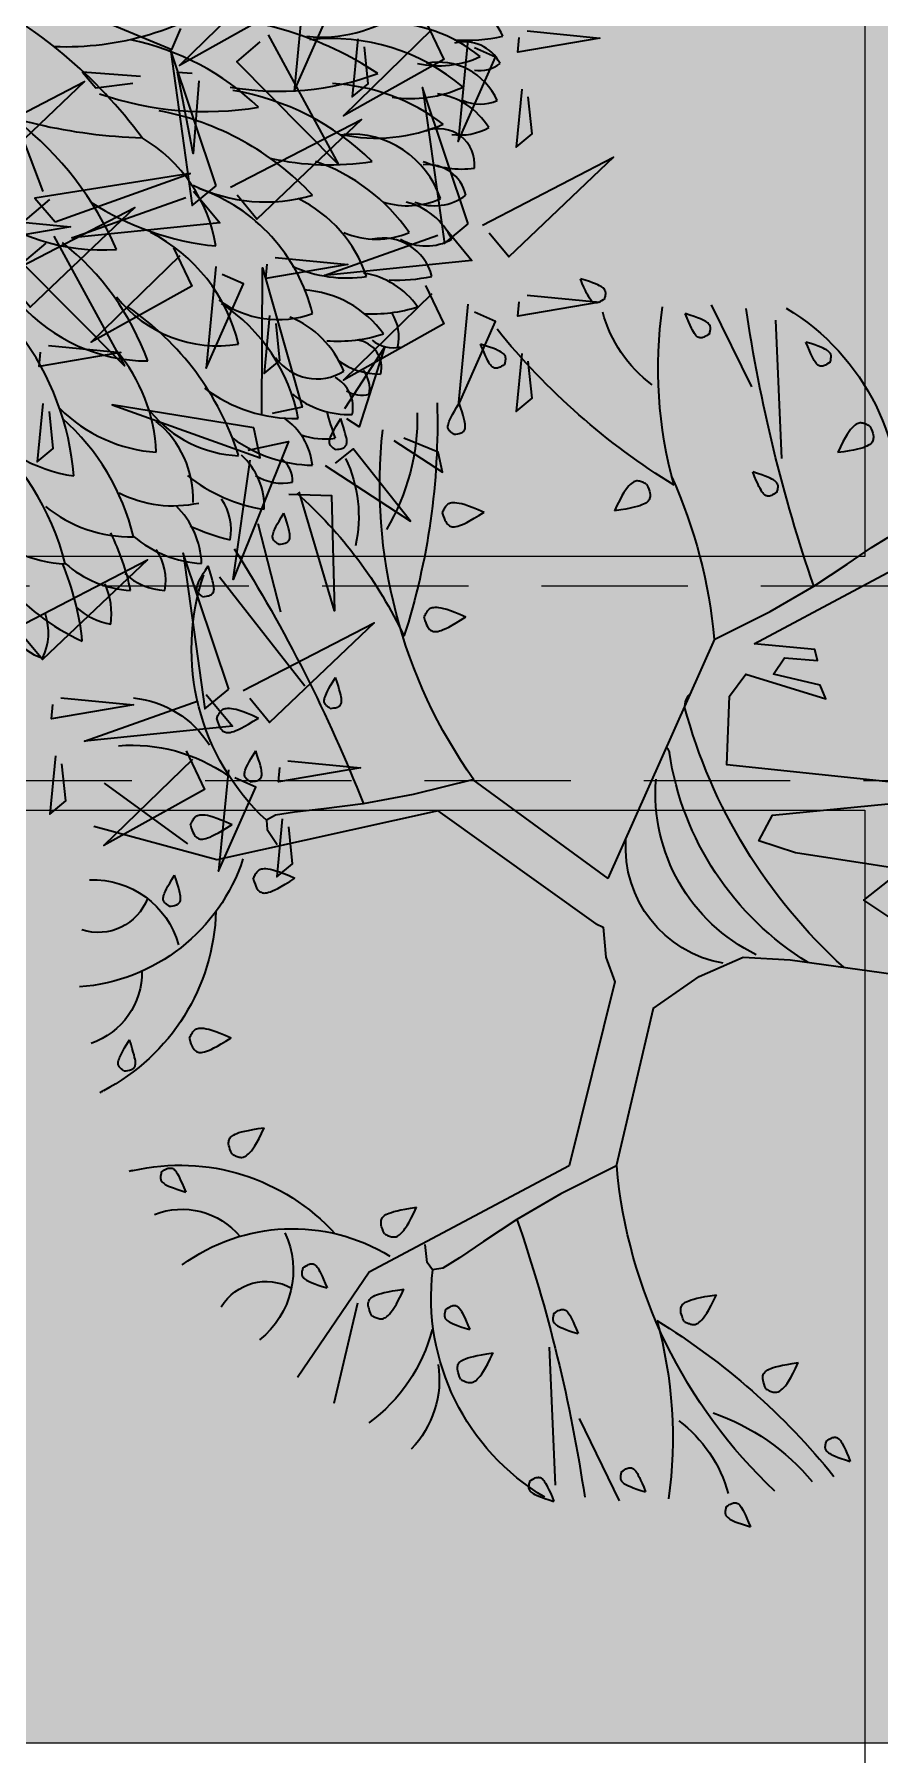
# Model space of a CAD drawing. Header units: millimetres. Extents: x -620 to 116137, y -21481 to 17722.
# Drawn here: x 5363 to 5796, y 5649 to 6531 of the extents above; entities that cross this region are included whole.
import ezdxf

# ---------------------------------------------------------------- set-up
doc = ezdxf.new("R2010")
doc.units = ezdxf.units.MM
doc.header["$LTSCALE"] = 150
doc.linetypes.add('1625_East Villa$0$DASHED', pattern=[0.75, 0.5, -0.25])
doc.layers.add('1625_East Villa$0$ad-Elevation 10', color=8, linetype='Continuous')
doc.layers.add('1625_East Villa$0$ad-Furniture', color=8, linetype='Continuous')
doc.layers.add('1625_East Villa$0$ad-Glass Sectionline', color=140, linetype='Continuous', true_color=0x00bfff)
doc.layers.add('1625_East Villa$0$ad-Landscape', color=7, linetype='Continuous', lineweight=35, true_color=0x007f00)
doc.layers.add('1625_East Villa$0$ad-Landscape 2', color=7, linetype='Continuous', lineweight=35, true_color=0x264c00)

# ---------------------------------------------------------------- blocks, each defined once
blk = doc.blocks.new('1625_East Villa$0$bamboo')
at = {"layer": '1625_East Villa$0$ad-Landscape 2'}
for points in [[(1218.1, 7.8), (1238, -33.8), (1129, -94.7), (1225.2, -0.8)], [(1263.8, -12.5), (1253.3, -122.6), (1293.7, -31.3), (1270.9, -21.1)], [(1139, -47.3), (1028.7, -39.1), (1120.8, -77.6), (1130.5, -54.6)], [(1395.6, -46.8), (1415.5, -88.4), (1306.5, -149.2), (1402.7, -55.4)], [(1225, -61.7), (1301.4, -202.1), (1191.1, -90.8), (1216.5, -69)], [(1322.2, -65.8), (1316.2, -128.7), (1333.4, -114.5), (1329.3, -74.4)], [(1441.3, -67.1), (1430.8, -177.1), (1471.2, -85.8), (1448.4, -75.7)], [(1505.7, -57.4), (1584.3, -65), (1495.6, -80.2), (1497.1, -64.5)], [(1168.6, -225.3), (1119.3, -77.6), (1142.8, -246.6), (1168.6, -225.3)], [(988, -239.9), (954.1, -269), (934.6, -109.2), (980.8, -231.4)], [(1086.9, -106.8), (1023.9, -102.1), (1038.4, -119), (1078.4, -114.1)], [(1149.9, -111.5), (1143.9, -190.3), (1126.9, -101.9), (1142.6, -103)], [(884, -185.9), (1025.9, -112.3), (912.4, -220.4), (891.1, -194.5)], [(1441.7, -266.2), (1392.3, -118.6), (1415.9, -287.5), (1441.7, -266.2)], [(1499.7, -120.3), (1493.7, -183.2), (1510.9, -169), (1506.8, -128.9)], [(1184.4, -226.8), (1326.3, -153.2), (1212.8, -261.3), (1191.5, -235.4)], [(1457.4, -267.7), (1599.3, -194.1), (1485.9, -302.2), (1464.5, -276.3)], [(994.1, -264.1), (1140.7, -211.8), (972.3, -238.7), (994.1, -264.1)], [(1144.3, -230.8), (1172.7, -265.3), (1012.5, -281.6), (1135.7, -237.9)], [(938.6, -322.2), (1080.5, -248.7), (967.1, -356.7), (945.7, -330.8)], [(932.3, -262), (1010.9, -269.6), (922.2, -284.8), (923.7, -269.1)], [(1417.4, -271.7), (1445.8, -306.2), (1285.6, -322.5), (1408.7, -278.8)], [(992.9, -279.9), (1069.3, -420.3), (959, -309), (984.4, -287.2)], [(1122.6, -292.2), (1142.4, -333.8), (1033.4, -394.7), (1129.7, -300.8)], [(1168.2, -312.5), (1157.7, -422.6), (1198.2, -331.3), (1175.3, -321.1)], [(1218.2, -474.1), (1218.9, -314.2), (1262, -464.9), (1229.2, -471.8)], [(1232.6, -302.9), (1311.2, -310.5), (1222.5, -325.7), (1224, -310)], [(1395.6, -333.1), (1415.5, -374.7), (1306.5, -435.6), (1402.7, -341.7)], [(1441.3, -353.4), (1430.8, -463.5), (1471.2, -372.2), (1448.4, -362)], [(1505.7, -343.8), (1584.3, -351.4), (1495.6, -366.6), (1497.1, -350.9)], [(1226.6, -365.8), (1220.6, -428.7), (1237.8, -414.5), (1233.7, -374.4)], [(986.9, -398.3), (1065.5, -405.9), (976.8, -421.1), (978.3, -405.4)], [(1308, -466.6), (1351.2, -400.5), (1323.6, -486.2), (1310.3, -477.5)], [(1499.7, -406.7), (1493.7, -469.6), (1510.9, -455.4), (1506.8, -415.3)], [(980.9, -461.2), (974.9, -524.1), (992.1, -509.9), (988, -469.8)], [(1209.6, -487.3), (1055.9, -462.6), (1216.5, -520.1), (1209.6, -487.3)], [(1203.3, -511.5), (1247, -502.3), (1187.1, -651.7), (1205.5, -522.4)], [(1361, -501.1), (1413.9, -535.6), (1409.3, -513.8), (1371.9, -498.8)], [(1286.7, -528.1), (1379.3, -588.5), (1317.2, -510.3), (1297.6, -525.8)], [(1247.5, -559.2), (1293.6, -560.9), (1297, -685.7), (1258.5, -556.9)], [(952.3, -704), (1094.2, -630.5), (980.7, -738.5), (959.4, -712.7)], [(1182.3, -770.7), (1132.9, -623.1), (1156.5, -792), (1182.3, -770.7)], [(1198, -772.2), (1339.9, -698.7), (1226.5, -806.7), (1205.1, -780.8)], [(1000.5, -780.1), (1079.1, -787.7), (990.4, -802.9), (991.9, -787.2)], [(1158, -776.3), (1186.4, -810.8), (1026.2, -827), (1149.3, -783.4)], [(1136.2, -837.6), (1156, -879.2), (1047.1, -940.1), (1143.3, -846.3)], [(994.5, -843), (988.5, -905.9), (1005.7, -891.7), (1001.6, -851.6)], [(1246.3, -848.3), (1324.9, -855.9), (1236.2, -871.1), (1237.7, -855.4)], [(1181.9, -857.9), (1171.4, -968), (1211.8, -876.7), (1189, -866.6)], [(1240.3, -911.2), (1234.3, -974.1), (1251.5, -959.9), (1247.4, -919.8)]]:
    blk.add_lwpolyline(points, dxfattribs=at)
blk = doc.blocks.new('1625_East Villa$0$A$C7DA81DBD')
at = {"layer": '1625_East Villa$0$ad-Landscape'}
for centre, radius, start, end in [((0.5036, -2.3877), 1.7715, 23.40985, 52.04459), ((1.8408, -1.8007), 0.8356, 9.30481, 59.3197), ((2.2585, -2.2572), 0.9551, 13.74281, 70.74014), ((2.0528, -0.5755), 1.111, 231.64981, 273.95156), ((2.8127, -0.1703), 1.5025, 236.86683, 264.37468), ((2.7888, -2.0624), 0.7268, 18.67082, 63.79699), ((3.6025, -1.7876), 0.3701, 25.36372, 76.0362), ((0.9565, -2.7668), 1.425, 19.73306, 51.77211), ((1.8936, -2.412), 0.9205, 13.66836, 62.88227), ((3.5309, -1.1863), 0.4429, 246.56317, 293.43683), ((3.5663, -1.8937), 0.2709, 13.65461, 102.44901), ((3.799, -1.3868), 0.2788, 240.36234, 299.63766), ((3.3701, -1.1333), 0.7046, 245.60352, 278.75304), ((3.3942, -2.2431), 0.4369, 34.78481, 81.07296), ((3.6458, -0.9704), 0.8788, 267.00257, 282.07341), ((2.6751, -1.5084), 0.6953, 218.28249, 279.3433), ((3.104, -2.4748), 0.5733, 35.76353, 86.37343), ((2.3006, -1.3581), 0.9275, 221.73929, 269.82837), ((1.3292, -3.2587), 1.5303, 17.59049, 55.74559), ((3.0021, -1.5187), 0.5438, 233.77897, 289.79803), ((2.167, -2.7765), 0.9598, 10.85815, 56.55055), ((3.5079, -1.2176), 0.814, 266.76384, 287.52222), ((3.4132, -2.1554), 0.2388, 346.75476, 32.31761), ((2.8672, -2.5356), 0.5252, 21.8257, 68.02813), ((0.4415, -3.0214), 1.4626, 4.53972, 37.07204), ((3.3241, -1.386), 0.7926, 265.56631, 288.01228), ((3.4098, -2.3203), 0.1483, 346.0967, 81.70295), ((3.6227, -2.031), 0.1831, 231.14247, 282.0713), ((1.4468, -2.8141), 0.8978, 2.30093, 40.50756), ((3.2095, -2.1093), 0.2729, 215.39886, 302.15517), ((3.5474, -1.9775), 0.3785, 233.8191, 270.95416), ((3.2185, -2.5369), 0.186, 348.23624, 60.99446), ((3.3252, -2.438), 0.1695, 350.71369, 36.27653), ((3.0882, -1.8014), 0.7945, 232.47186, 271.55185), ((3.387, -2.0873), 0.4877, 230.8294, 271.59888), ((3.4542, -2.3019), 0.1679, 239.89017, 283.18093), ((2.0257, -2.069), 0.8461, 218.49282, 261.42911), ((2.4021, -1.9593), 0.8207, 225.12287, 265.9267), ((1.0136, -3.5245), 1.2421, 13.52703, 48.39805), ((2.8129, -2.1522), 0.6446, 219.15642, 267.78171), ((2.8327, -2.8868), 0.3555, 6.20703, 55.71806), ((4.7109, -2.1806), 1.4962, 194.55365, 200.41362), ((0.4879, -3.7225), 1.408, 14.08678, 50.75178), ((1.9988, -3.0323), 0.5442, 358.24862, 50.68038), ((3.255, -2.3074), 0.3987, 250.94104, 277.72728), ((3.2048, -2.0899), 0.7587, 233.84333, 268.58495), ((2.5541, -3.0699), 0.3719, 357.60187, 47.96098), ((2.9291, -2.9329), 0.15, 357.47025, 53.80961), ((3.0549, -2.2322), 0.863, 231.02378, 261.38718), ((3.0253, -2.6704), 0.2744, 237.97543, 281.26619), ((2.4357, -2.4238), 0.6427, 243.07607, 282.38547), ((2.4584, -3.1948), 0.2887, 349.0778, 34.64065), ((2.2078, -2.5037), 0.7304, 230.8151, 271.05063), ((2.1285, -3.3962), 0.4606, 2.36478, 45.58317), ((1.8961, -2.6169), 0.7641, 227.38545, 266.81155), ((0.9147, -3.7961), 1.3196, 11.93886, 26.21864), ((2.6219, -2.7574), 0.6207, 229.77589, 266.93335), ((3.0457, -2.0047), 1.2814, 246.14352, 256.28476), ((2.1061, -3.4684), 0.2887, 349.0778, 34.64065), ((0.4659, -3.9514), 1.4875, 5.97252, 22.70743), ((2.2394, -2.9434), 0.5806, 228.33638, 266.67487), ((2.4029, -3.194), 0.3293, 226.24511, 267.68542), ((2.4444, -2.7002), 1.2047, 219.61762, 245.52562), ((1.6924, -3.6508), 0.4098, 352.3277, 23.61076), ((2.1581, -3.3546), 0.3559, 226.86291, 260.36915), ((1.4522, -3.7508), 0.3106, 333.81915, 18.78711), ((1.8213, -3.5993), 0.3023, 216.32124, 252.6008)]:
    blk.add_arc(centre, radius, start, end, dxfattribs=at)
at = {"layer": '1625_East Villa$0$ad-Landscape 2'}
for centre, radius, start, end in [((0.1824, -2.6175), 2.5892, 36.37093, 63.62041), ((1.8532, 0.9988), 1.5896, 267.80694, 305.34258), ((2.5064, -2.2982), 1.8728, 56.55296, 89.35046), ((3.2335, 0.2213), 0.7603, 264.12058, 304.2254), ((3.5803, -1.2652), 0.8033, 50.61412, 90.78978), ((3.9905, -0.6212), 0.2383, 21.22812, 103.00293), ((1.9143, -1.938), 1.4152, 46.12226, 78.10878), ((3.2885, -1.64), 1.0932, 49.52167, 96.17194), ((4.0211, 0.3309), 0.8867, 265.54152, 282.47041), ((3.8679, -0.1672), 0.5263, 257.39124, 294.96296), ((4.0065, -0.7788), 0.2144, 27.19351, 104.68974), ((3.0057, 0.698), 1.5293, 260.07303, 290.39202), ((3.8641, -1.0224), 0.3477, 23.91838, 100.78741), ((4.09, -0.5543), 0.1658, 259.35441, 310.28324), ((2.3551, 1.8074), 2.8907, 245.67414, 268.25794), ((2.5206, -2.2177), 1.411, 45.5947, 80.34135), ((3.2424, -1.8545), 1.0655, 52.5105, 87.25212), ((3.7147, -0.1925), 0.678, 261.55573, 294.70525), ((2.6118, 0.8298), 1.7705, 251.06869, 279.21005), ((3.8058, -1.2269), 0.3858, 31.15088, 81.88723), ((4.09, -0.6654), 0.2348, 246.95459, 293.04541), ((2.0704, -2.4383), 1.5297, 43.15526, 79.12002), ((3.5292, -0.1698), 0.9139, 258.01728, 293.3144), ((3.3934, -1.5704), 0.508, 18.36566, 94.36285), ((3.867, -1.2266), 0.1934, 354.18666, 110.59598), ((3.9828, -0.7528), 0.3143, 261.59333, 299.16505), ((3.2785, 0.1985), 1.4267, 256.95691, 279.25489), ((2.8723, -2.1694), 1.0147, 34.6416, 71.06237), ((3.9905, -0.7068), 0.5437, 247.64575, 277.28341), ((3.8061, -1.4393), 0.2126, 12.8534, 96.06864), ((2.935, -0.5362), 0.8919, 243.91881, 286.35993), ((3.6986, -1.0203), 0.4283, 252.41068, 294.40253), ((3.8429, -1.1634), 0.2852, 248.35462, 306.71622)]:
    blk.add_arc(centre, radius, start, end, dxfattribs=at)
blk = doc.blocks.new('1625_East Villa$0$A$C279134A6')
at = {"layer": '1625_East Villa$0$ad-Landscape', "linetype": 'Continuous'}
for p, q in [((333.1, 760.2), (359.9, 815)), ((313.1, 712.5), (317.1, 804.7)), ((185.4, 683.3), (169.6, 750.2)), ((352.6, 400.1), (423.7, 240.5)), ((72.2, 376.9), (16.7, 336.4)), ((150.2, 271.7), (93.3, 199)), ((134.4, 222.4), (119.1, 163.4)), ((468.4, 120), (464.3, 27.7)), ((448.3, 72.2), (421.5, 17.4))]:
    blk.add_line(p, q, dxfattribs=at)
for points in [[(431.2, 819.1), (431, 819.7), (430.9, 820.2), (430.8, 820.7), (430.7, 821.2), (430.6, 821.7), (430.6, 822.2), (430.5, 822.7), (430.5, 823.1), (430.6, 823.6), (430.7, 824), (430.8, 824.5), (431.1, 824.9), (431.4, 825.3), (431.8, 825.8), (432.3, 826.2), (432.9, 826.7), (433.7, 827.2), (434.6, 827.7), (435.8, 828.3), (437.3, 829), (439.2, 829.7), (441.5, 830.5), (444.2, 831.4), (447.4, 832.4)], [(431.2, 819.1), (432.3, 818.3), (433.3, 817.6), (434.2, 817.2), (434.9, 816.8), (435.6, 816.6), (436.1, 816.4), (436.6, 816.3), (437.1, 816.3), (437.6, 816.4), (438, 816.4), (438.4, 816.6), (438.9, 816.8), (439.3, 817.1), (439.8, 817.5), (440.3, 818), (440.8, 818.6), (441.3, 819.3), (441.9, 820.3), (442.5, 821.4), (443.2, 822.9), (444.1, 824.6), (445, 826.8), (446.1, 829.4), (447.4, 832.4)], [(300.1, 802.1), (300, 802.7), (299.8, 803.2), (299.7, 803.7), (299.6, 804.2), (299.6, 804.7), (299.5, 805.2), (299.5, 805.7), (299.5, 806.1), (299.5, 806.6), (299.6, 807), (299.8, 807.5), (300, 807.9), (300.3, 808.3), (300.7, 808.8), (301.2, 809.2), (301.9, 809.7), (302.6, 810.2), (303.6, 810.8), (304.8, 811.3), (306.3, 812), (308.1, 812.7), (310.4, 813.5), (313.1, 814.4), (316.4, 815.5)], [(300.1, 802.1), (301.3, 801.3), (302.3, 800.7), (303.2, 800.2), (303.9, 799.8), (304.5, 799.6), (305.1, 799.4), (305.6, 799.4), (306.1, 799.3), (306.5, 799.4), (306.9, 799.5), (307.4, 799.6), (307.8, 799.8), (308.3, 800.1), (308.7, 800.5), (309.2, 801), (309.7, 801.6), (310.2, 802.3), (310.8, 803.3), (311.5, 804.4), (312.2, 805.9), (313, 807.7), (314, 809.8), (315.1, 812.4), (316.4, 815.5)], [(361.3, 795.8), (361.2, 796.3), (361, 796.8), (360.9, 797.4), (360.8, 797.9), (360.7, 798.4), (360.7, 798.9), (360.7, 799.3), (360.7, 799.8), (360.7, 800.2), (360.8, 800.7), (361, 801.1), (361.2, 801.6), (361.5, 802), (361.9, 802.4), (362.4, 802.9), (363, 803.4), (363.8, 803.9), (364.8, 804.4), (366, 805), (367.5, 805.6), (369.3, 806.4), (371.6, 807.2), (374.3, 808.1), (377.5, 809.1)], [(361.3, 795.8), (362.5, 795), (363.5, 794.3), (364.3, 793.8), (365.1, 793.5), (365.7, 793.2), (366.3, 793.1), (366.8, 793), (367.2, 793), (367.7, 793), (368.1, 793.1), (368.6, 793.2), (369, 793.4), (369.5, 793.7), (369.9, 794.1), (370.4, 794.6), (370.9, 795.2), (371.4, 796), (372, 796.9), (372.6, 798.1), (373.4, 799.5), (374.2, 801.3), (375.2, 803.5), (376.3, 806), (377.5, 809.1)], [(497.8, 775.5), (497.6, 776), (497.5, 776.5), (497.4, 777.1), (497.3, 777.6), (497.2, 778.1), (497.2, 778.6), (497.1, 779), (497.1, 779.5), (497.2, 779.9), (497.3, 780.4), (497.4, 780.8), (497.7, 781.3), (498, 781.7), (498.4, 782.1), (498.9, 782.6), (499.5, 783.1), (500.3, 783.6), (501.2, 784.1), (502.4, 784.7), (503.9, 785.3), (505.8, 786.1), (508, 786.9), (510.8, 787.8), (514, 788.8)], [(497.8, 775.5), (498.9, 774.7), (499.9, 774), (500.8, 773.5), (501.5, 773.2), (502.2, 772.9), (502.7, 772.8), (503.2, 772.7), (503.7, 772.7), (504.2, 772.7), (504.6, 772.8), (505, 772.9), (505.5, 773.1), (505.9, 773.4), (506.4, 773.8), (506.9, 774.3), (507.4, 774.9), (507.9, 775.7), (508.5, 776.6), (509.1, 777.8), (509.8, 779.2), (510.7, 781), (511.6, 783.2), (512.7, 785.7), (514, 788.8)], [(254.4, 734.2), (255, 734.5), (255.7, 734.8), (256.4, 735.1), (257.1, 735.4), (257.7, 735.7), (258.4, 735.9), (259.1, 736.1), (259.7, 736.2), (260.3, 736.2), (261, 736.2), (261.6, 736.2), (262.3, 736), (263, 735.7), (263.7, 735.2), (264.5, 734.7), (265.3, 733.9), (266.2, 733), (267.2, 731.9), (268.3, 730.4), (269.5, 728.6), (270.8, 726.3), (272.3, 723.6), (273.9, 720.3), (275.8, 716.4)], [(457.9, 740.6), (457.1, 738.8), (456.5, 737.2), (456, 735.9), (455.8, 734.7), (455.6, 733.8), (455.6, 733), (455.6, 732.3), (455.7, 731.6), (455.9, 731), (456.1, 730.4), (456.5, 729.9), (456.9, 729.3), (457.4, 728.8), (458.1, 728.3), (458.9, 727.7), (459.9, 727.2), (461.1, 726.7), (462.5, 726.2), (464.2, 725.7), (466.3, 725.2), (468.8, 724.6), (471.8, 724.1), (475.2, 723.5), (479.3, 722.9)], [(457.9, 740.6), (458.6, 740.9), (459.3, 741.3), (459.9, 741.6), (460.6, 741.9), (461.3, 742.1), (461.9, 742.3), (462.6, 742.5), (463.2, 742.6), (463.9, 742.7), (464.5, 742.7), (465.1, 742.6), (465.8, 742.4), (466.5, 742.1), (467.2, 741.7), (468, 741.1), (468.8, 740.4), (469.7, 739.5), (470.7, 738.3), (471.8, 736.8), (473, 735), (474.3, 732.8), (475.8, 730), (477.5, 726.8), (479.3, 722.9)], [(326.6, 591.6), (193.3, 662.6), (145.5, 732.7)], [(254.4, 734.2), (253.5, 732.3), (252.9, 730.7), (252.5, 729.4), (252.2, 728.3), (252.1, 727.4), (252, 726.6), (252.1, 725.8), (252.2, 725.2), (252.4, 724.6), (252.6, 724), (252.9, 723.4), (253.3, 722.9), (253.9, 722.3), (254.5, 721.8), (255.4, 721.3), (256.3, 720.8), (257.5, 720.3), (259, 719.8), (260.7, 719.3), (262.8, 718.7), (265.3, 718.2), (268.2, 717.6), (271.7, 717), (275.8, 716.4)], [(244, 687.6), (243.9, 688.2), (243.8, 688.7), (243.7, 689.2), (243.6, 689.7), (243.5, 690.2), (243.4, 690.7), (243.4, 691.2), (243.4, 691.6), (243.5, 692.1), (243.6, 692.5), (243.7, 693), (243.9, 693.4), (244.2, 693.8), (244.7, 694.3), (245.2, 694.7), (245.8, 695.2), (246.6, 695.7), (247.5, 696.2), (248.7, 696.8), (250.2, 697.5), (252.1, 698.2), (254.3, 699), (257.1, 699.9), (260.3, 700.9)], [(244, 687.6), (245.2, 686.8), (246.2, 686.2), (247.1, 685.7), (247.8, 685.3), (248.5, 685.1), (249, 684.9), (249.5, 684.8), (250, 684.8), (250.4, 684.9), (250.9, 684.9), (251.3, 685.1), (251.8, 685.3), (252.2, 685.6), (252.7, 686), (253.2, 686.5), (253.7, 687.1), (254.2, 687.8), (254.8, 688.8), (255.4, 689.9), (256.1, 691.4), (256.9, 693.1), (257.9, 695.3), (259, 697.9), (260.3, 700.9)], [(316.2, 690.2), (316.1, 690.7), (316, 691.2), (315.9, 691.8), (315.8, 692.3), (315.7, 692.8), (315.6, 693.2), (315.6, 693.7), (315.6, 694.2), (315.7, 694.6), (315.8, 695.1), (315.9, 695.5), (316.1, 695.9), (316.4, 696.4), (316.9, 696.8), (317.4, 697.3), (318, 697.8), (318.8, 698.3), (319.7, 698.8), (320.9, 699.4), (322.4, 700), (324.3, 700.7), (326.5, 701.6), (329.3, 702.5), (332.5, 703.5)], [(316.2, 690.2), (317.4, 689.4), (318.4, 688.7), (319.3, 688.2), (320, 687.9), (320.7, 687.6), (321.2, 687.5), (321.7, 687.4), (322.2, 687.4), (322.6, 687.4), (323.1, 687.5), (323.5, 687.6), (324, 687.8), (324.4, 688.1), (324.9, 688.5), (325.4, 689), (325.9, 689.6), (326.4, 690.4), (327, 691.3), (327.6, 692.5), (328.3, 693.9), (329.2, 695.7), (330.1, 697.9), (331.2, 700.4), (332.5, 703.5)], [(194.9, 691.6), (194.1, 689.8), (193.5, 688.2), (193.1, 686.9), (192.8, 685.8), (192.6, 684.8), (192.6, 684), (192.6, 683.3), (192.8, 682.7), (192.9, 682), (193.2, 681.4), (193.5, 680.9), (193.9, 680.3), (194.4, 679.8), (195.1, 679.3), (195.9, 678.8), (196.9, 678.2), (198.1, 677.7), (199.5, 677.2), (201.2, 676.7), (203.3, 676.2), (205.8, 675.6), (208.8, 675.1), (212.3, 674.5), (216.3, 673.9)], [(194.9, 691.6), (195.6, 692), (196.3, 692.3), (197, 692.6), (197.6, 692.9), (198.3, 693.1), (199, 693.3), (199.6, 693.5), (200.2, 693.6), (200.9, 693.7), (201.5, 693.7), (202.1, 693.6), (202.8, 693.4), (203.5, 693.1), (204.2, 692.7), (205, 692.1), (205.8, 691.4), (206.8, 690.5), (207.7, 689.3), (208.8, 687.9), (210, 686), (211.4, 683.8), (212.8, 681.1), (214.5, 677.8), (216.3, 673.9)], [(403.2, 695.4), (402.4, 693.6), (401.8, 692), (401.4, 690.7), (401.1, 689.6), (401, 688.6), (400.9, 687.8), (401, 687.1), (401.1, 686.5), (401.2, 685.9), (401.5, 685.3), (401.8, 684.7), (402.2, 684.1), (402.7, 683.6), (403.4, 683.1), (404.2, 682.6), (405.2, 682.1), (406.4, 681.6), (407.8, 681), (409.6, 680.5), (411.6, 680), (414.1, 679.5), (417.1, 678.9), (420.6, 678.3), (424.7, 677.7)], [(403.2, 695.4), (403.9, 695.8), (404.6, 696.1), (405.3, 696.4), (406, 696.7), (406.6, 696.9), (407.3, 697.2), (407.9, 697.3), (408.6, 697.4), (409.2, 697.5), (409.8, 697.5), (410.5, 697.4), (411.1, 697.2), (411.8, 696.9), (412.6, 696.5), (413.3, 695.9), (414.2, 695.2), (415.1, 694.3), (416.1, 693.1), (417.1, 691.7), (418.4, 689.9), (419.7, 687.6), (421.2, 684.9), (422.8, 681.6), (424.7, 677.7)], [(148.9, 659.8), (148.8, 660.3), (148.7, 660.9), (148.5, 661.4), (148.4, 661.9), (148.4, 662.4), (148.3, 662.9), (148.3, 663.3), (148.3, 663.8), (148.3, 664.3), (148.4, 664.7), (148.6, 665.1), (148.8, 665.6), (149.1, 666), (149.5, 666.5), (150, 666.9), (150.7, 667.4), (151.4, 667.9), (152.4, 668.4), (153.6, 669), (155.1, 669.7), (156.9, 670.4), (159.2, 671.2), (161.9, 672.1), (165.2, 673.1)], [(148.9, 659.8), (150.1, 659), (151.1, 658.3), (152, 657.8), (152.7, 657.5), (153.3, 657.2), (153.9, 657.1), (154.4, 657), (154.9, 657), (155.3, 657), (155.8, 657.1), (156.2, 657.3), (156.6, 657.5), (157.1, 657.8), (157.5, 658.1), (158, 658.6), (158.5, 659.3), (159.1, 660), (159.6, 660.9), (160.3, 662.1), (161, 663.5), (161.8, 665.3), (162.8, 667.5), (163.9, 670.1), (165.2, 673.1)], [(358.2, 591.7), (321, 610.4), (291.7, 627.5), (269.5, 642), (253.4, 653.1), (242.3, 659.8), (235.5, 661.1), (231.8, 656.2), (230.5, 644.1)], [(203.4, 637.1), (202.6, 635.2), (202, 633.7), (201.5, 632.3), (201.2, 631.2), (201.1, 630.3), (201.1, 629.5), (201.1, 628.7), (201.2, 628.1), (201.4, 627.5), (201.6, 626.9), (201.9, 626.3), (202.4, 625.8), (202.9, 625.2), (203.5, 624.7), (204.4, 624.2), (205.4, 623.7), (206.5, 623.2), (208, 622.7), (209.7, 622.2), (211.8, 621.6), (214.3, 621.1), (217.2, 620.5), (220.7, 619.9), (224.8, 619.3)], [(203.4, 637.1), (204.1, 637.4), (204.7, 637.7), (205.4, 638.1), (206.1, 638.3), (206.8, 638.6), (207.4, 638.8), (208.1, 639), (208.7, 639.1), (209.3, 639.1), (210, 639.1), (210.6, 639.1), (211.3, 638.9), (212, 638.6), (212.7, 638.1), (213.5, 637.6), (214.3, 636.8), (215.2, 635.9), (216.2, 634.8), (217.3, 633.3), (218.5, 631.5), (219.8, 629.2), (221.3, 626.5), (223, 623.2), (224.8, 619.3)], [(54.6, 595.9), (54.5, 596.4), (54.4, 596.9), (54.3, 597.4), (54.2, 597.9), (54.1, 598.4), (54, 598.9), (54, 599.4), (54, 599.9), (54.1, 600.3), (54.2, 600.8), (54.3, 601.2), (54.5, 601.6), (54.8, 602.1), (55.2, 602.5), (55.8, 603), (56.4, 603.5), (57.2, 604), (58.1, 604.5), (59.3, 605.1), (60.8, 605.7), (62.7, 606.4), (64.9, 607.2), (67.7, 608.2), (70.9, 609.2)], [(54.6, 595.9), (55.8, 595), (56.8, 594.4), (57.7, 593.9), (58.4, 593.5), (59.1, 593.3), (59.6, 593.2), (60.1, 593.1), (60.6, 593.1), (61, 593.1), (61.5, 593.2), (61.9, 593.3), (62.4, 593.5), (62.8, 593.8), (63.3, 594.2), (63.8, 594.7), (64.2, 595.3), (64.8, 596.1), (65.3, 597), (66, 598.2), (66.7, 599.6), (67.5, 601.4), (68.5, 603.5), (69.6, 606.1), (70.9, 609.2)], [(101.8, 583.9), (102.5, 584.3), (103.2, 584.6), (103.9, 584.9), (104.5, 585.2), (105.2, 585.4), (105.9, 585.7), (106.5, 585.8), (107.2, 585.9), (107.8, 586), (108.4, 586), (109.1, 585.9), (109.7, 585.7), (110.4, 585.4), (111.1, 585), (111.9, 584.4), (112.8, 583.7), (113.7, 582.8), (114.7, 581.6), (115.7, 580.2), (116.9, 578.4), (118.3, 576.1), (119.8, 573.4), (121.4, 570.1), (123.2, 566.2)], [(356.9, 469), (326.6, 591.6)], [(382.6, 486.7), (357.8, 591.9)], [(101.8, 583.9), (101, 582.1), (100.4, 580.5), (100, 579.2), (99.7, 578.1), (99.5, 577.1), (99.5, 576.3), (99.6, 575.6), (99.7, 575), (99.8, 574.4), (100.1, 573.8), (100.4, 573.2), (100.8, 572.6), (101.3, 572.1), (102, 571.6), (102.8, 571.1), (103.8, 570.6), (105, 570.1), (106.4, 569.5), (108.1, 569), (110.2, 568.5), (112.7, 568), (115.7, 567.4), (119.2, 566.8), (123.2, 566.2)], [(29.7, 528.4), (29.3, 528.1), (28.8, 527.7), (28.4, 527.4), (28, 527.1), (27.6, 526.8), (27.2, 526.4), (26.9, 526.1), (26.6, 525.7), (26.4, 525.4), (26.2, 525), (26, 524.5), (25.9, 524.1), (25.8, 523.5), (25.8, 522.9), (25.9, 522.2), (26.1, 521.5), (26.4, 520.6), (26.7, 519.6), (27.3, 518.3), (28, 516.9), (28.9, 515.1), (30.1, 513), (31.6, 510.6), (33.4, 507.7)], [(29.7, 528.4), (31.1, 528.2), (32.3, 528.1), (33.3, 527.9), (34.1, 527.7), (34.7, 527.5), (35.2, 527.2), (35.7, 526.9), (36, 526.6), (36.4, 526.3), (36.6, 526), (36.9, 525.6), (37.1, 525.1), (37.2, 524.6), (37.3, 524), (37.4, 523.3), (37.4, 522.5), (37.3, 521.6), (37.1, 520.6), (36.8, 519.3), (36.4, 517.7), (35.9, 515.8), (35.2, 513.5), (34.4, 510.8), (33.4, 507.7)], [(73.3, 506.8), (73.9, 508.7), (74.4, 510.3), (75, 511.6), (75.5, 512.6), (76, 513.4), (76.5, 514.1), (77, 514.6), (77.5, 515), (78, 515.3), (78.6, 515.6), (79.2, 515.9), (79.9, 516), (80.6, 516.1), (81.5, 516), (82.4, 515.9), (83.5, 515.6), (84.7, 515.2), (86.1, 514.7), (87.8, 514), (89.7, 513), (92, 511.8), (94.6, 510.3), (97.6, 508.5), (101.1, 506.3)], [(73.3, 506.8), (73.6, 506), (73.9, 505.4), (74.2, 504.7), (74.6, 504), (74.9, 503.4), (75.3, 502.8), (75.6, 502.3), (76, 501.8), (76.5, 501.3), (77, 500.9), (77.5, 500.5), (78.1, 500.3), (78.9, 500), (79.7, 499.9), (80.7, 499.8), (81.8, 499.8), (83, 499.9), (84.5, 500.2), (86.3, 500.6), (88.4, 501.2), (90.9, 502), (93.8, 503.1), (97.2, 504.5), (101.1, 506.3)], [(382.6, 486.7), (413.2, 465.3), (442.6, 452.5), (473.8, 454.3), (542.7, 463.8)], [(344.6, 430.2), (349.1, 432.4), (350.9, 452.5), (356.9, 469)], [(566.2, 448.7), (547.1, 430.5), (523, 414.5), (539.8, 401.2), (587.4, 406.7), (583.8, 399.4), (477.4, 382.9), (453, 374.9), (462.2, 357.8), (561.8, 348.1), (554.4, 337.1), (431.6, 324.2), (433.4, 278.4), (444.4, 263.8), (497.6, 280.2), (493.9, 271.1), (462.7, 263.8), (470.1, 252.8), (492.1, 254.6), (490.3, 247.3), (449.9, 243.5)], [(344.6, 430.2), (239.1, 354.8)], [(59.8, 418.5), (59.3, 418.2), (58.9, 417.9), (58.4, 417.5), (58, 417.2), (57.7, 416.9), (57.3, 416.6), (57, 416.2), (56.7, 415.9), (56.4, 415.5), (56.2, 415.1), (56, 414.7), (55.9, 414.2), (55.9, 413.7), (55.9, 413), (56, 412.4), (56.1, 411.6), (56.4, 410.7), (56.8, 409.7), (57.3, 408.5), (58, 407), (59, 405.2), (60.2, 403.2), (61.6, 400.7), (63.4, 397.8)], [(59.8, 418.5), (61.2, 418.4), (62.4, 418.2), (63.3, 418), (64.1, 417.8), (64.8, 417.6), (65.3, 417.3), (65.7, 417), (66.1, 416.8), (66.4, 416.4), (66.7, 416.1), (66.9, 415.7), (67.1, 415.3), (67.3, 414.7), (67.4, 414.1), (67.4, 413.5), (67.4, 412.7), (67.3, 411.8), (67.1, 410.7), (66.9, 409.4), (66.5, 407.8), (66, 405.9), (65.3, 403.7), (64.5, 401), (63.4, 397.8)], [(115.9, 400.4), (116.5, 402.3), (117.1, 403.9), (117.6, 405.2), (118.1, 406.2), (118.6, 407), (119.1, 407.7), (119.6, 408.2), (120.1, 408.6), (120.6, 408.9), (121.2, 409.2), (121.8, 409.5), (122.5, 409.6), (123.2, 409.7), (124.1, 409.6), (125, 409.5), (126.1, 409.2), (127.3, 408.9), (128.8, 408.3), (130.4, 407.6), (132.3, 406.6), (134.6, 405.4), (137.2, 403.9), (140.2, 402.1), (143.7, 399.9)], [(115.9, 400.4), (116.2, 399.6), (116.5, 399), (116.8, 398.3), (117.2, 397.6), (117.5, 397), (117.9, 396.4), (118.2, 395.9), (118.7, 395.4), (119.1, 394.9), (119.6, 394.5), (120.1, 394.1), (120.7, 393.9), (121.5, 393.6), (122.3, 393.5), (123.3, 393.4), (124.4, 393.4), (125.7, 393.5), (127.2, 393.8), (128.9, 394.2), (131, 394.8), (133.5, 395.6), (136.4, 396.7), (139.8, 398.1), (143.7, 399.9)], [(352.6, 400.1), (262.6, 334.3)], [(239.1, 354.8), (91.7, 387.5), (9.7, 365.3)], [(74, 364.4), (74.6, 366.3), (75.2, 367.9), (75.7, 369.2), (76.2, 370.3), (76.7, 371.1), (77.2, 371.7), (77.7, 372.2), (78.2, 372.6), (78.7, 373), (79.3, 373.3), (79.9, 373.5), (80.6, 373.7), (81.3, 373.7), (82.2, 373.7), (83.1, 373.5), (84.2, 373.3), (85.4, 372.9), (86.9, 372.4), (88.5, 371.6), (90.4, 370.7), (92.7, 369.5), (95.3, 368), (98.3, 366.2), (101.8, 364)], [(263, 334.1), (222.6, 344.1), (189.3, 350.2), (162.9, 353.6), (143.5, 355.7), (130.8, 357.8), (124.7, 361.2), (125.1, 367.3), (131.9, 377.4)], [(74, 364.4), (74.3, 363.7), (74.6, 363), (74.9, 362.3), (75.3, 361.7), (75.6, 361.1), (76, 360.5), (76.3, 359.9), (76.8, 359.4), (77.2, 359), (77.7, 358.6), (78.2, 358.2), (78.8, 357.9), (79.6, 357.7), (80.4, 357.5), (81.4, 357.5), (82.5, 357.5), (83.8, 357.6), (85.3, 357.8), (87, 358.2), (89.1, 358.8), (91.6, 359.7), (94.5, 360.8), (97.9, 362.2), (101.8, 364)], [(113.9, 335.5), (113.5, 335.2), (113, 334.9), (112.6, 334.6), (112.2, 334.2), (111.8, 333.9), (111.5, 333.6), (111.2, 333.2), (110.9, 332.9), (110.6, 332.5), (110.4, 332.1), (110.2, 331.7), (110.1, 331.2), (110.1, 330.7), (110.1, 330.1), (110.2, 329.4), (110.3, 328.6), (110.6, 327.7), (111, 326.7), (111.5, 325.5), (112.2, 324), (113.2, 322.3), (114.4, 320.2), (115.8, 317.7), (117.6, 314.8)], [(113.9, 335.5), (115.4, 335.4), (116.6, 335.2), (117.5, 335), (118.3, 334.8), (119, 334.6), (119.5, 334.3), (119.9, 334.1), (120.3, 333.8), (120.6, 333.4), (120.9, 333.1), (121.1, 332.7), (121.3, 332.3), (121.5, 331.7), (121.6, 331.2), (121.6, 330.5), (121.6, 329.7), (121.5, 328.8), (121.3, 327.7), (121.1, 326.4), (120.7, 324.8), (120.2, 322.9), (119.5, 320.7), (118.6, 318), (117.6, 314.8)], [(91.5, 293.4), (92.1, 295.4), (92.7, 297), (93.2, 298.2), (93.7, 299.3), (94.2, 300.1), (94.7, 300.7), (95.2, 301.2), (95.7, 301.7), (96.2, 302), (96.8, 302.3), (97.4, 302.5), (98.1, 302.7), (98.8, 302.7), (99.7, 302.7), (100.6, 302.6), (101.7, 302.3), (102.9, 301.9), (104.4, 301.4), (106, 300.7), (107.9, 299.7), (110.2, 298.5), (112.8, 297), (115.8, 295.2), (119.3, 293)], [(91.5, 293.4), (91.8, 292.7), (92.1, 292), (92.4, 291.4), (92.8, 290.7), (93.1, 290.1), (93.5, 289.5), (93.8, 289), (94.3, 288.4), (94.7, 288), (95.2, 287.6), (95.7, 287.2), (96.3, 286.9), (97.1, 286.7), (97.9, 286.6), (98.9, 286.5), (100, 286.5), (101.3, 286.6), (102.8, 286.8), (104.5, 287.2), (106.6, 287.8), (109.1, 288.7), (112, 289.8), (115.4, 291.2), (119.3, 293)], [(167.1, 286.6), (166.7, 286.3), (166.2, 286), (165.8, 285.7), (165.4, 285.3), (165, 285), (164.7, 284.7), (164.3, 284.3), (164.1, 284), (163.8, 283.6), (163.6, 283.2), (163.4, 282.8), (163.3, 282.3), (163.2, 281.8), (163.3, 281.2), (163.4, 280.5), (163.5, 279.7), (163.8, 278.8), (164.2, 277.8), (164.7, 276.6), (165.4, 275.1), (166.4, 273.4), (167.5, 271.3), (169, 268.8), (170.8, 265.9)], [(167.1, 286.6), (168.6, 286.5), (169.7, 286.3), (170.7, 286.1), (171.5, 285.9), (172.2, 285.7), (172.7, 285.4), (173.1, 285.2), (173.5, 284.9), (173.8, 284.6), (174.1, 284.2), (174.3, 283.8), (174.5, 283.4), (174.7, 282.9), (174.8, 282.3), (174.8, 281.6), (174.8, 280.8), (174.7, 279.9), (174.5, 278.8), (174.3, 277.5), (173.9, 275.9), (173.3, 274), (172.7, 271.8), (171.8, 269.1), (170.8, 265.9)], [(449.9, 243.5), (588.1, 169.8), (635.9, 99.7)], [(229.8, 226.1), (230.4, 228), (230.9, 229.6), (231.5, 230.9), (232, 231.9), (232.5, 232.7), (233, 233.4), (233.5, 233.9), (234, 234.3), (234.5, 234.6), (235.1, 234.9), (235.7, 235.2), (236.4, 235.3), (237.1, 235.4), (238, 235.3), (238.9, 235.2), (240, 234.9), (241.2, 234.6), (242.6, 234), (244.3, 233.3), (246.2, 232.3), (248.5, 231.1), (251.1, 229.6), (254.1, 227.8), (257.6, 225.6)], [(423.2, 240.7), (460.5, 222), (489.7, 205), (511.9, 190.4), (528.1, 179.3), (539.1, 172.7), (545.9, 171.3)], [(229.8, 226.1), (230.1, 225.4), (230.4, 224.7), (230.7, 224), (231, 223.3), (231.4, 222.7), (231.8, 222.1), (232.1, 221.6), (232.5, 221.1), (233, 220.6), (233.5, 220.2), (234, 219.8), (234.6, 219.6), (235.3, 219.3), (236.2, 219.2), (237.1, 219.1), (238.3, 219.1), (239.5, 219.2), (241, 219.5), (242.8, 219.9), (244.9, 220.5), (247.4, 221.3), (250.3, 222.4), (253.7, 223.8), (257.6, 225.6)], [(82.1, 212.1), (81.6, 211.7), (81.2, 211.4), (80.8, 211.1), (80.4, 210.8), (80, 210.5), (79.6, 210.1), (79.3, 209.8), (79, 209.4), (78.7, 209), (78.5, 208.6), (78.4, 208.2), (78.2, 207.7), (78.2, 207.2), (78.2, 206.6), (78.3, 205.9), (78.5, 205.2), (78.7, 204.3), (79.1, 203.2), (79.6, 202), (80.4, 200.6), (81.3, 198.8), (82.5, 196.7), (84, 194.3), (85.8, 191.4)], [(82.1, 212.1), (83.5, 211.9), (84.7, 211.8), (85.7, 211.6), (86.5, 211.4), (87.1, 211.1), (87.6, 210.9), (88, 210.6), (88.4, 210.3), (88.7, 210), (89, 209.6), (89.3, 209.3), (89.5, 208.8), (89.6, 208.3), (89.7, 207.7), (89.8, 207), (89.7, 206.2), (89.6, 205.3), (89.5, 204.2), (89.2, 202.9), (88.8, 201.4), (88.3, 199.5), (87.6, 197.2), (86.8, 194.5), (85.8, 191.4)], [(132.7, 177.1), (132.2, 176.8), (131.8, 176.5), (131.4, 176.1), (131, 175.8), (130.6, 175.5), (130.2, 175.2), (129.9, 174.8), (129.6, 174.5), (129.4, 174.1), (129.1, 173.7), (129, 173.3), (128.9, 172.8), (128.8, 172.2), (128.8, 171.6), (128.9, 171), (129.1, 170.2), (129.3, 169.3), (129.7, 168.3), (130.3, 167.1), (131, 165.6), (131.9, 163.8), (133.1, 161.8), (134.6, 159.3), (136.4, 156.4)], [(132.7, 177.1), (134.1, 177), (135.3, 176.8), (136.3, 176.6), (137.1, 176.4), (137.7, 176.2), (138.2, 175.9), (138.7, 175.6), (139, 175.4), (139.3, 175), (139.6, 174.7), (139.9, 174.3), (140.1, 173.9), (140.2, 173.3), (140.3, 172.7), (140.4, 172.1), (140.3, 171.3), (140.3, 170.4), (140.1, 169.3), (139.8, 168), (139.4, 166.4), (138.9, 164.5), (138.2, 162.3), (137.4, 159.6), (136.4, 156.4)], [(241.9, 156.2), (242.5, 158.1), (243.1, 159.7), (243.6, 161), (244.2, 162), (244.7, 162.9), (245.2, 163.5), (245.6, 164), (246.2, 164.4), (246.7, 164.8), (247.2, 165.1), (247.9, 165.3), (248.5, 165.5), (249.3, 165.5), (250.1, 165.5), (251.1, 165.3), (252.2, 165.1), (253.4, 164.7), (254.8, 164.2), (256.5, 163.4), (258.4, 162.5), (260.6, 161.3), (263.2, 159.8), (266.3, 157.9), (269.8, 155.8)], [(241.9, 156.2), (242.3, 155.5), (242.6, 154.8), (242.9, 154.1), (243.2, 153.5), (243.6, 152.9), (243.9, 152.3), (244.3, 151.7), (244.7, 151.2), (245.1, 150.8), (245.6, 150.3), (246.2, 150), (246.8, 149.7), (247.5, 149.5), (248.3, 149.3), (249.3, 149.3), (250.4, 149.3), (251.7, 149.4), (253.2, 149.6), (255, 150), (257.1, 150.6), (259.5, 151.5), (262.5, 152.6), (265.8, 154), (269.8, 155.8)], [(378.2, 137), (379, 138.9), (379.6, 140.4), (380.1, 141.8), (380.3, 142.9), (380.5, 143.8), (380.5, 144.6), (380.5, 145.3), (380.4, 146), (380.2, 146.6), (380, 147.2), (379.6, 147.7), (379.2, 148.3), (378.7, 148.8), (378, 149.4), (377.2, 149.9), (376.2, 150.4), (375, 150.9), (373.6, 151.4), (371.9, 151.9), (369.8, 152.4), (367.3, 153), (364.3, 153.6), (360.9, 154.1), (356.8, 154.8)], [(378.2, 137), (377.5, 136.7), (376.8, 136.3), (376.1, 136), (375.5, 135.7), (374.8, 135.5), (374.2, 135.3), (373.5, 135.1), (372.9, 135), (372.2, 134.9), (371.6, 134.9), (371, 135), (370.3, 135.2), (369.6, 135.5), (368.9, 135.9), (368.1, 136.5), (367.3, 137.2), (366.4, 138.2), (365.4, 139.3), (364.3, 140.8), (363.1, 142.6), (361.7, 144.8), (360.3, 147.6), (358.6, 150.9), (356.8, 154.8)], [(465.2, 142.3), (464, 143.1), (463, 143.7), (462.1, 144.2), (461.4, 144.6), (460.8, 144.8), (460.2, 145), (459.7, 145), (459.2, 145.1), (458.8, 145), (458.3, 144.9), (457.9, 144.8), (457.5, 144.6), (457, 144.3), (456.6, 143.9), (456.1, 143.4), (455.6, 142.8), (455.1, 142.1), (454.5, 141.1), (453.8, 140), (453.1, 138.5), (452.3, 136.7), (451.3, 134.6), (450.2, 132), (448.9, 128.9)], [(465.2, 142.3), (465.3, 141.7), (465.5, 141.2), (465.6, 140.7), (465.7, 140.2), (465.7, 139.7), (465.8, 139.2), (465.8, 138.7), (465.8, 138.3), (465.8, 137.8), (465.7, 137.4), (465.5, 136.9), (465.3, 136.5), (465, 136.1), (464.6, 135.6), (464.1, 135.2), (463.4, 134.7), (462.7, 134.2), (461.7, 133.6), (460.5, 133.1), (459, 132.4), (457.2, 131.7), (454.9, 130.9), (452.2, 130), (448.9, 128.9)], [(527.1, 98.3), (526.4, 97.9), (525.7, 97.6), (525, 97.3), (524.4, 97), (523.7, 96.8), (523, 96.6), (522.4, 96.4), (521.7, 96.3), (521.1, 96.2), (520.5, 96.2), (519.8, 96.3), (519.2, 96.5), (518.5, 96.8), (517.7, 97.2), (517, 97.8), (516.1, 98.5), (515.2, 99.4), (514.2, 100.6), (513.2, 102), (512, 103.9), (510.6, 106.1), (509.1, 108.8), (507.5, 112.1), (505.7, 116)], [(527.1, 98.3), (527.9, 100.1), (528.5, 101.7), (528.9, 103), (529.2, 104.1), (529.4, 105.1), (529.4, 105.9), (529.3, 106.6), (529.2, 107.2), (529.1, 107.9), (528.8, 108.5), (528.5, 109), (528.1, 109.6), (527.6, 110.1), (526.9, 110.6), (526.1, 111.1), (525.1, 111.7), (523.9, 112.2), (522.5, 112.7), (520.8, 113.2), (518.7, 113.7), (516.2, 114.3), (513.2, 114.8), (509.7, 115.4), (505.7, 116)], [(170.6, 113.9), (170.1, 113.6), (169.7, 113.3), (169.3, 113), (168.9, 112.7), (168.5, 112.3), (168.1, 112), (167.8, 111.7), (167.5, 111.3), (167.3, 110.9), (167, 110.5), (166.9, 110.1), (166.8, 109.6), (166.7, 109.1), (166.7, 108.5), (166.8, 107.8), (167, 107), (167.2, 106.2), (167.6, 105.1), (168.2, 103.9), (168.9, 102.4), (169.8, 100.7), (171, 98.6), (172.5, 96.1), (174.3, 93.2)], [(170.6, 113.9), (172, 113.8), (173.2, 113.6), (174.2, 113.5), (175, 113.2), (175.6, 113), (176.1, 112.8), (176.6, 112.5), (176.9, 112.2), (177.2, 111.9), (177.5, 111.5), (177.8, 111.1), (178, 110.7), (178.1, 110.2), (178.2, 109.6), (178.3, 108.9), (178.2, 108.1), (178.2, 107.2), (178, 106.1), (177.7, 104.8), (177.3, 103.2), (176.8, 101.4), (176.1, 99.1), (175.3, 96.4), (174.3, 93.2)], [(249.6, 103.8), (249.1, 103.5), (248.7, 103.2), (248.3, 102.8), (247.8, 102.5), (247.5, 102.2), (247.1, 101.8), (246.8, 101.5), (246.5, 101.1), (246.2, 100.8), (246, 100.4), (245.8, 99.9), (245.7, 99.5), (245.7, 98.9), (245.7, 98.3), (245.8, 97.7), (246, 96.9), (246.2, 96), (246.6, 95), (247.1, 93.7), (247.9, 92.3), (248.8, 90.5), (250, 88.4), (251.5, 86), (253.3, 83.1)], [(249.6, 103.8), (251, 103.6), (252.2, 103.5), (253.2, 103.3), (253.9, 103.1), (254.6, 102.9), (255.1, 102.6), (255.5, 102.3), (255.9, 102), (256.2, 101.7), (256.5, 101.4), (256.8, 101), (257, 100.5), (257.1, 100), (257.2, 99.4), (257.2, 98.7), (257.2, 98), (257.1, 97), (257, 96), (256.7, 94.7), (256.3, 93.1), (255.8, 91.2), (255.1, 88.9), (254.3, 86.3), (253.3, 83.1)], [(283.7, 57), (282.5, 57.8), (281.5, 58.4), (280.6, 58.9), (279.9, 59.3), (279.3, 59.5), (278.7, 59.7), (278.2, 59.7), (277.7, 59.7), (277.3, 59.7), (276.8, 59.6), (276.4, 59.5), (276, 59.3), (275.5, 59), (275, 58.6), (274.6, 58.1), (274.1, 57.5), (273.5, 56.8), (273, 55.8), (272.3, 54.7), (271.6, 53.2), (270.8, 51.4), (269.8, 49.3), (268.7, 46.7), (267.4, 43.6)], [(500.6, 55.6), (499.4, 56.4), (498.4, 57.1), (497.5, 57.6), (496.8, 57.9), (496.2, 58.2), (495.6, 58.3), (495.1, 58.4), (494.6, 58.4), (494.2, 58.4), (493.8, 58.3), (493.3, 58.1), (492.9, 57.9), (492.4, 57.6), (492, 57.2), (491.5, 56.8), (491, 56.1), (490.5, 55.4), (489.9, 54.5), (489.2, 53.3), (488.5, 51.8), (487.7, 50.1), (486.7, 47.9), (485.6, 45.3), (484.3, 42.3)], [(283.7, 57), (283.8, 56.4), (283.9, 55.9), (284.1, 55.4), (284.1, 54.9), (284.2, 54.4), (284.3, 53.9), (284.3, 53.4), (284.3, 53), (284.2, 52.5), (284.2, 52.1), (284, 51.6), (283.8, 51.2), (283.5, 50.8), (283.1, 50.3), (282.6, 49.8), (281.9, 49.4), (281.2, 48.9), (280.2, 48.3), (279, 47.8), (277.5, 47.1), (275.6, 46.4), (273.4, 45.6), (270.7, 44.7), (267.4, 43.6)], [(500.6, 55.6), (500.7, 55.1), (500.9, 54.5), (501, 54), (501.1, 53.5), (501.1, 53), (501.2, 52.5), (501.2, 52), (501.2, 51.6), (501.2, 51.1), (501.1, 50.7), (500.9, 50.3), (500.7, 49.8), (500.4, 49.4), (500, 48.9), (499.5, 48.5), (498.8, 48), (498.1, 47.5), (497.1, 47), (495.9, 46.4), (494.4, 45.7), (492.6, 45), (490.3, 44.2), (487.6, 43.3), (484.3, 42.3)], [(420.1, 36.7), (419, 37.5), (418, 38.1), (417.1, 38.6), (416.4, 39), (415.7, 39.2), (415.2, 39.4), (414.7, 39.4), (414.2, 39.4), (413.7, 39.4), (413.3, 39.3), (412.9, 39.2), (412.4, 39), (412, 38.7), (411.5, 38.3), (411, 37.8), (410.5, 37.2), (410, 36.5), (409.4, 35.5), (408.8, 34.4), (408.1, 32.9), (407.2, 31.1), (406.3, 29), (405.2, 26.4), (403.9, 23.3)], [(420.1, 36.7), (420.3, 36.1), (420.4, 35.6), (420.5, 35.1), (420.6, 34.6), (420.7, 34.1), (420.7, 33.6), (420.8, 33.1), (420.8, 32.7), (420.7, 32.2), (420.6, 31.8), (420.5, 31.3), (420.2, 30.9), (419.9, 30.5), (419.5, 30), (419, 29.5), (418.4, 29.1), (417.6, 28.6), (416.7, 28), (415.5, 27.5), (414, 26.8), (412.1, 26.1), (409.9, 25.3), (407.1, 24.4), (403.9, 23.3)], [(350.3, 13.3), (349.1, 14.1), (348.1, 14.8), (347.2, 15.3), (346.5, 15.6), (345.9, 15.9), (345.3, 16), (344.8, 16.1), (344.3, 16.1), (343.9, 16.1), (343.4, 16), (343, 15.9), (342.5, 15.7), (342.1, 15.4), (341.6, 15), (341.2, 14.5), (340.7, 13.9), (340.1, 13.1), (339.6, 12.2), (338.9, 11), (338.2, 9.6), (337.4, 7.8), (336.4, 5.6), (335.3, 3.1), (334, 0)], [(350.3, 13.3), (350.4, 12.8), (350.5, 12.3), (350.7, 11.7), (350.7, 11.2), (350.8, 10.7), (350.9, 10.3), (350.9, 9.8), (350.9, 9.3), (350.8, 8.9), (350.8, 8.4), (350.6, 8), (350.4, 7.6), (350.1, 7.1), (349.7, 6.7), (349.2, 6.2), (348.5, 5.7), (347.8, 5.2), (346.8, 4.7), (345.6, 4.1), (344.1, 3.5), (342.2, 2.8), (340, 1.9), (337.3, 1), (334, 0)]]:
    blk.add_lwpolyline(points, dxfattribs=at)
for centre, radius, start, end in [((389.9, 679.2), 155.4, 120.8041, 186.6856), ((-673.3, 960.8), 1021, 340.9443, 351.6517), ((695.6, 561.7), 338.7, 133.1945, 174.9132), ((100, 773), 295.6, 344.6527, 7.9404), ((346.5, 833.1), 89, 306.6105, 345.0455), ((141.3, 1090.6), 464.8, 301.6227, 321.1035), ((374.9, 896), 147.4, 288.8165, 320.5033), ((172.1, 733.8), 67.9, 351.7576, 43.6802), ((128.2, 673.6), 110.4, 14.2876, 54.1159), ((83.4, 661.2), 59.2, 335.0444, 51.6546), ((124.5, 703.8), 35, 211.1943, 298.9324), ((142.2, 758), 124.4, 233.6853, 301.3784), ((67, 731.1), 139.9, 257.0811, 317.7415), ((68.4, 671), 50.4, 248.5531, 320.17), ((1.1, 443.7), 155, 77.0811, 78.0944), ((88, 678.8), 155, 241.3469, 242.3602), ((-48.8, 417.6), 139.9, 1.6998, 62.3602), ((-8.7, 462.4), 50.4, 359.2713, 70.8882), ((-9.2, 348.3), 124.4, 18.0629, 85.7559), ((751.7, 192.1), 360.5, 132.1856, 164.9693), ((442.7, 379.2), 78.5, 99.9707, 183.8141), ((503.6, 343.4), 119.5, 115.952, 184.5818), ((590, 286.7), 198.8, 121.5506, 171.5132), ((12.6, 401), 35, 20.5089, 108.247), ((9.1, 460.1), 59.2, 267.7867, 344.3968), ((230.2, 247.1), 155.4, 132.7556, 198.6371), ((-760.6, 724.4), 1021, 327.7895, 338.4969), ((538.9, 137.6), 338.7, 144.528, 186.2468), ((35.1, 421.5), 110.4, 265.3254, 305.1537), ((29.3, 347.2), 67.9, 275.7611, 327.6837), ((342.1, 341.2), 57.2, 329.94, 333.8417), ((417.6, 286), 14, 177.1649, 226.3154), ((-51, 364.4), 295.6, 311.5008, 334.7886), ((-226.1, 96.2), 464.8, 358.3377, 17.8186), ((85.9, 270.7), 338.7, 335.9092, 354.9132), ((1454.7, -128.4), 1021, 160.9443, 171.6517), ((97.2, 158.4), 89, 334.3958, 12.8307), ((77.9, 92.1), 147.4, 358.9379, 30.6247), ((391.6, 153.2), 155.4, 300.8041, 6.6856), ((640.2, -258.1), 464.8, 121.6227, 141.1035), ((681.5, 59.5), 295.6, 164.6527, 187.9404), ((434.9, -0.7), 89, 126.6105, 165.0455)]:
    blk.add_arc(centre, radius, start, end, dxfattribs=at)
blk = doc.blocks.new('1625_East Villa$0$$ZCDB_AUDIT_GENERATED_1E8537')
at = {"layer": '1625_East Villa$0$ad-Elevation 10', "linetype": '1625_East Villa$0$DASHED'}
blk.add_lwpolyline([(100, -1936.67), (3265, -1936.67), (3265, -2036.67), (100, -2036.67)], close=True, dxfattribs=at)
at = {"layer": '1625_East Villa$0$ad-Glass Sectionline', "transparency": 33554585}
for points in [[(1186.67, -1058.33), (2178.33, -1058.33), (2178.33, -1921.67), (1186.67, -1921.67)], [(1186.67, -2051.67), (2178.33, -2051.67), (2178.33, -2865), (1186.67, -2865)]]:
    blk.add_lwpolyline(points, close=True, dxfattribs=at)
blk = doc.blocks.new('1625_East Villa$0$$ZCDB_AUDIT_GENERATED_1E8529')
at = {"true_color": 0x7f5f3f, "transparency": 33554610}
h = blk.add_hatch(dxfattribs=at)
h.set_pattern_fill('DOTS', color=37, scale=20, angle=360)
h.set_pattern_definition([(360, (-800139.518, 271344.397), (15.875, 31.75), [0, -31.75])])
h.paths.add_polyline_path([(450, -2530), (2915, -2530), (2915, -450), (450, -450)])
at = {"layer": '1625_East Villa$0$ad-Elevation 10'}
blk.add_lwpolyline([(450, -2530), (2915, -2530), (2915, -450), (450, -450)], close=True, dxfattribs=at)
blk.add_blockref('1625_East Villa$0$$ZCDB_AUDIT_GENERATED_1E8537', (0, 0))
at = {"xscale": 95.10164028446887, "yscale": 95.10164028446887, "zscale": 95.10164028446887}
blk.add_blockref('1625_East Villa$0$A$C7DA81DBD', (1592.07, -1603.96), dxfattribs=at)
at = {"layer": '1625_East Villa$0$ad-Landscape', "linetype": 'Continuous', "xscale": 0.473259546584505, "yscale": 0.473259546584505, "zscale": 0.473259546584505}
blk.add_blockref('1625_East Villa$0$bamboo', (1292.6, -1624.94), dxfattribs=at)
at = {"layer": '1625_East Villa$0$ad-Landscape', "xscale": -0.7689692653037794, "yscale": 0.7689692653037794, "zscale": 0.7689692653037794, "rotation": 180.0000000000003}
blk.add_blockref('1625_East Villa$0$A$C279134A6', (1775.58, -1779.13), dxfattribs=at)
blk = doc.blocks.new('1625_East Villa$0$zw$2927')
at = {"layer": '1625_East Villa$0$ad-Furniture', "rotation": 359.9999999999996}
blk.add_blockref('1625_East Villa$0$$ZCDB_AUDIT_GENERATED_1E8529', (-8510, -5435), dxfattribs=at)
blk = doc.blocks.new('1625_East Villa')
at = {"layer": '1625_East Villa$0$ad-Furniture'}
blk.add_blockref('1625_East Villa$0$zw$2927', (12120, 13620), dxfattribs=at)

msp = doc.modelspace()

# ---------------------------------------------------------------- block references
msp.add_blockref('1625_East Villa', (0, 0))

doc.saveas('drawing.dxf')
